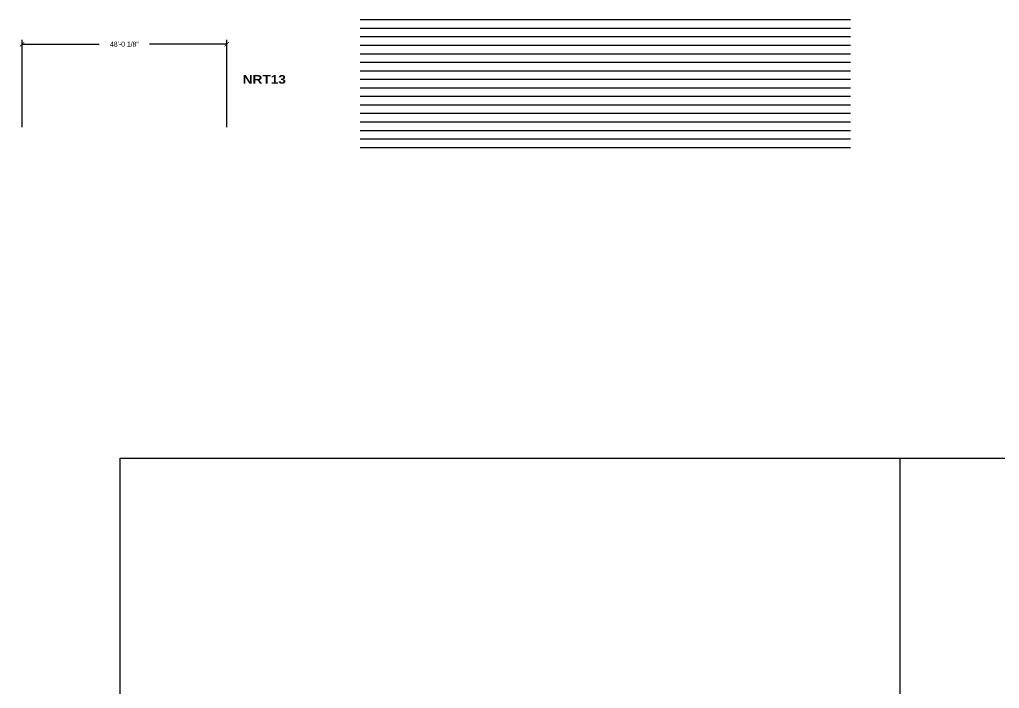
# Model space of a CAD drawing. Header units: inches. Extents: x -324 to 5664, y -490 to 4257.
# Drawn here: x 485 to 3243, y 2373 to 4257 of the extents above; entities that cross this region are included whole.
import ezdxf

# ---------------------------------------------------------------- set-up
doc = ezdxf.new("R2010")
doc.units = ezdxf.units.IN
doc.header["$LTSCALE"] = 48
doc.header["$MEASUREMENT"] = 0
doc.layers.get('Defpoints').update_dxf_attribs({"color": 31})
for name, color, linetype in [('0-LABEL', 3, 'Continuous'), ('1-NRT', 200, 'Continuous'), ('1-NRT-PTN', 253, 'Continuous'), ('2-BCM', 140, 'Continuous'), ('2-BCM-PTN', 250, 'Continuous'), ('3-FCM', 190, 'Continuous'), ('3-FCM-PTN', 9, 'Continuous'), ('4-OCC', 6, 'Continuous'), ('4-OCC-PTN', 95, 'Continuous'), ('4-VACANT', 60, 'Continuous'), ('T-5', 5, 'Continuous'), ('T-8', 8, 'Continuous'), ('X-REF', 8, 'Continuous')]:
    doc.layers.add(name, color=color, linetype=linetype)
for name, color, linetype, plot in [('question', 135, 'Continuous', False), ('T-VWPRT', 1, 'Continuous', False), ('VP-Window', 2, 'Continuous', False)]:
    doc.layers.add(name, color=color, linetype=linetype, plot=plot)
doc.styles.add('ArialB', font='')
doc.styles.add('ArialN', font='ARIALN.TTF')
doc.styles.get('ArialB').set_extended_font_data('Arial Black')
doc.dimstyles.new('AB-200', dxfattribs={"dimscale": 200, "dimtxt": 0.070312, "dimasz": 0.0625, "dimexe": 0.0625, "dimexo": 0.125, "dimgap": 0.1875, "dimtad": 0, "dimdec": 4, "dimrnd": 0.0625, "dimzin": 0, "dimdsep": 46, "dimlunit": 4, "dimtxsty": 'ArialN', "dimblk": 'ARCHTICK', "dimcen": 0.0625, "dimclrd": 256, "dimclre": 256, "dimclrt": 256, "dimadec": 0, "dimazin": 0, "dimtfac": 1, "dimtdec": 4, "dimtofl": 0, "dimtmove": 2, "dimatfit": 3, "dimldrblk": 'DOT', "dimfxl": 0, "dimfrac": 2, "dimtolj": 1, "dimtzin": 0, "dimlwd": -1, "dimlwe": -1, "dimarcsym": 0})

# ---------------------------------------------------------------- blocks, each defined once
blk = doc.blocks.new('_ArchTick')
at = {"const_width": 0.15}
blk.add_lwpolyline([(-0.5, -0.5), (0.5, 0.5)], dxfattribs=at)
blk = doc.blocks.new('*D9')
at = {"layer": '0-LABEL'}
for p, q in [((491.6, 3954), (491.6, 4200.2)), ((1067.7, 3954), (1067.7, 4200.2)), ((491.6, 4187.7), (708.6, 4187.7)), ((1067.7, 4187.7), (850.6, 4187.7))]:
    blk.add_line(p, q, dxfattribs=at)
at = {"layer": 'Defpoints', "color": 0}
for p in [(1067.7, 4187.7), (491.6, 3929), (1067.7, 3929)]:
    blk.add_point(p, dxfattribs=at)
at = {"layer": '0-LABEL', "xscale": 12.5, "yscale": 12.5, "zscale": 12.5, "rotation": 180}
blk.add_blockref('_ArchTick', (491.6, 4187.7), dxfattribs=at)
at = {"layer": '0-LABEL', "xscale": 12.5, "yscale": 12.5, "zscale": 12.5}
blk.add_blockref('_ArchTick', (1067.7, 4187.7), dxfattribs=at)
at = {"layer": '0-LABEL', "insert": (779.6, 4187.7), "char_height": 14.062, "attachment_point": 5, "style": 'ArialN'}
blk.add_mtext('\\A1;48\'-0 1/8"', dxfattribs=at)
blk = doc.blocks.new('_Dot')
at = {"lineweight": -2}
blk.add_line((-0.5, 0), (-1, 0), dxfattribs=at)
at = {"const_width": 0.5}
blk.add_lwpolyline([(-0.25, 0, 1), (0.25, 0, 1)], format="xyb", close=True, dxfattribs=at)

msp = doc.modelspace()

# ---------------------------------------------------------------- linework, layer by layer
at = {"layer": '0-LABEL'}
msp.add_line((1443.44691, 4257.00551), (2823.45827, 4257.00551), dxfattribs=at)
msp.add_line((1443.44691, 4257.00551), (2823.45827, 4257.00551), dxfattribs=at)
at = {"layer": '1-NRT'}
msp.add_line((1443.44691, 4233.00551), (2823.45827, 4233.00551), dxfattribs=at)
msp.add_line((1443.44691, 4233.00551), (2823.45827, 4233.00551), dxfattribs=at)
at = {"layer": '1-NRT-PTN'}
msp.add_line((1443.44691, 4209.00551), (2823.45827, 4209.00551), dxfattribs=at)
msp.add_line((1443.44691, 4209.00551), (2823.45827, 4209.00551), dxfattribs=at)
at = {"layer": '2-BCM'}
msp.add_line((1443.44691, 4185.00551), (2823.45827, 4185.00551), dxfattribs=at)
msp.add_line((1443.44691, 4185.00551), (2823.45827, 4185.00551), dxfattribs=at)
at = {"layer": '2-BCM-PTN'}
msp.add_line((1443.44691, 4161.00551), (2823.45827, 4161.00551), dxfattribs=at)
msp.add_line((1443.44691, 4161.00551), (2823.45827, 4161.00551), dxfattribs=at)
at = {"layer": '3-FCM'}
msp.add_line((1443.44691, 4137.00551), (2823.45827, 4137.00551), dxfattribs=at)
msp.add_line((1443.44691, 4137.00551), (2823.45827, 4137.00551), dxfattribs=at)
at = {"layer": '3-FCM-PTN'}
msp.add_line((1443.44691, 4113.00551), (2823.45827, 4113.00551), dxfattribs=at)
msp.add_line((1443.44691, 4113.00551), (2823.45827, 4113.00551), dxfattribs=at)
at = {"layer": '4-OCC'}
msp.add_line((1443.44691, 4089.00551), (2823.45827, 4089.00551), dxfattribs=at)
msp.add_line((1443.44691, 4089.00551), (2823.45827, 4089.00551), dxfattribs=at)
at = {"layer": '4-OCC-PTN'}
msp.add_line((1443.44691, 4065.00551), (2823.45827, 4065.00551), dxfattribs=at)
msp.add_line((1443.44691, 4065.00551), (2823.45827, 4065.00551), dxfattribs=at)
at = {"layer": '4-VACANT'}
msp.add_line((1443.44691, 4041.00551), (2823.45827, 4041.00551), dxfattribs=at)
msp.add_line((1443.44691, 4041.00551), (2823.45827, 4041.00551), dxfattribs=at)
at = {"layer": 'question'}
msp.add_line((1443.44691, 4017.00551), (2823.45827, 4017.00551), dxfattribs=at)
msp.add_line((1443.44691, 4017.00551), (2823.45827, 4017.00551), dxfattribs=at)
at = {"layer": 'T-5'}
msp.add_line((1443.44691, 3993.00551), (2823.45827, 3993.00551), dxfattribs=at)
msp.add_line((1443.44691, 3993.00551), (2823.45827, 3993.00551), dxfattribs=at)
at = {"layer": 'T-8'}
msp.add_line((1443.44691, 3969.00551), (2823.45827, 3969.00551), dxfattribs=at)
msp.add_line((1443.44691, 3969.00551), (2823.45827, 3969.00551), dxfattribs=at)
at = {"layer": 'T-VWPRT'}
msp.add_line((1443.44691, 3945.00551), (2823.45827, 3945.00551), dxfattribs=at)
msp.add_line((1443.44691, 3945.00551), (2823.45827, 3945.00551), dxfattribs=at)
at = {"layer": 'VP-Window'}
msp.add_line((1443.44691, 3921.00551), (2823.45827, 3921.00551), dxfattribs=at)
msp.add_line((1443.44691, 3921.00551), (2823.45827, 3921.00551), dxfattribs=at)
at = {"layer": 'VP-Window', "color": 5}
msp.add_lwpolyline([(767.5, 3021.50095), (3467.5, 3021.50095), (3467.5, 1021.50095), (767.5, 1021.50095)], close=True, dxfattribs=at)
at = {"layer": 'VP-Window'}
msp.add_lwpolyline([(2963.5, 3021.50095), (5663.5, 3021.50095), (5663.5, 1021.50095), (2963.5, 1021.50095)], close=True, dxfattribs=at)
at = {"layer": 'X-REF'}
msp.add_line((1443.44691, 3897.00551), (2823.45827, 3897.00551), dxfattribs=at)
msp.add_line((1443.44691, 3897.00551), (2823.45827, 3897.00551), dxfattribs=at)

# ---------------------------------------------------------------- texts
at = {"layer": 'Defpoints', "style": 'ArialB'}
msp.add_text('NRT13', height=24, rotation=360, dxfattribs=at).set_placement((1112.60597, 4076.63037))
msp.add_text('NRT13', height=24, rotation=360, dxfattribs=at).set_placement((1112.60597, 4076.63037))

# ---------------------------------------------------------------- dimensions: what is measured, and where the dimension line sits
at = {"layer": '0-LABEL'}
dim = msp.add_linear_dim(base=(1067.69352, 4187.7321), p1=(491.56672, 3928.96614), p2=(1067.69352, 3928.96614), dimstyle='AB-200', dxfattribs=at)
dim.commit()
dim.dimension.update_dxf_attribs({"geometry": '*D9', "text_midpoint": (779.63012, 4187.7321)})

doc.saveas('drawing.dxf')
